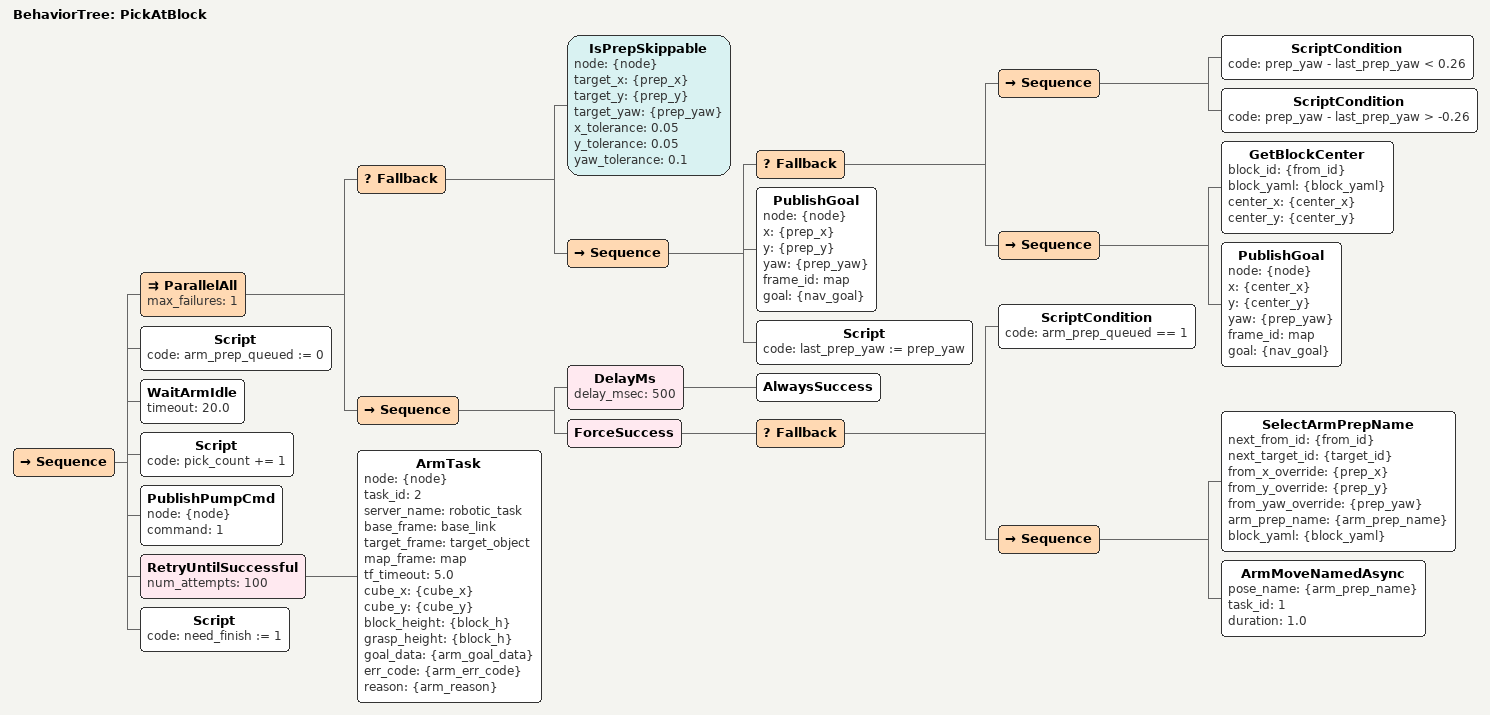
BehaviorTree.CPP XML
<?xml version="1.0"?>
<root BTCPP_format="4">

  <BehaviorTree ID="PickAtBlock">
    <Sequence>
      <ParallelAll max_failures="1">
        <Fallback>
          <IsPrepSkippable node="{node}"
                           target_x="{prep_x}" target_y="{prep_y}" target_yaw="{prep_yaw}"
                           x_tolerance="0.05" y_tolerance="0.05" yaw_tolerance="0.1"/>
          <Sequence>
            <!-- 与上一次 prep_yaw 相差 ≥ 0.26rad (~15°)：先回 from 中心 pivot -->
            <Fallback>
              <Sequence>
                <ScriptCondition code="prep_yaw - last_prep_yaw &lt; 0.26"/>
                <ScriptCondition code="prep_yaw - last_prep_yaw &gt; -0.26"/>
              </Sequence>
              <Sequence>
                <GetBlockCenter block_id="{from_id}" block_yaml="{block_yaml}"
                                center_x="{center_x}" center_y="{center_y}"/>
                <PublishGoal node="{node}"
                             x="{center_x}" y="{center_y}" yaw="{prep_yaw}"
                             frame_id="map" goal="{nav_goal}"/>
              </Sequence>
            </Fallback>
            <PublishGoal node="{node}"
                         x="{prep_x}" y="{prep_y}" yaw="{prep_yaw}"
                         frame_id="map" goal="{nav_goal}"/>
            <Script code="last_prep_yaw := prep_yaw"/>
          </Sequence>
        </Fallback>
        <Sequence>
          <DelayMs delay_msec="500"><AlwaysSuccess/></DelayMs>
          <ForceSuccess>
            <Fallback>
              <ScriptCondition code="arm_prep_queued == 1"/>
              <Sequence>
                <SelectArmPrepName next_from_id="{from_id}"
                                  next_target_id="{target_id}"
                                  from_x_override="{prep_x}"
                                  from_y_override="{prep_y}"
                                  from_yaw_override="{prep_yaw}"
                                  arm_prep_name="{arm_prep_name}"
                                  block_yaml="{block_yaml}"/>
                <ArmMoveNamedAsync pose_name="{arm_prep_name}" task_id="1" duration="1.0"/>
              </Sequence>
            </Fallback>
          </ForceSuccess>
        </Sequence>
      </ParallelAll>
      <Script code="arm_prep_queued := 0"/>

      <!-- 等上一段 MOVE 后台跑的 arm prep 收尾，确保臂到位再发 PICK 的 ArmTask -->
      <WaitArmIdle timeout="20.0"/>

      <!-- 进入 PICK 即自增计数：第一次 -> 1，第二次 -> 2 -->
      <Script code="pick_count += 1"/>

      <!-- ===== 对齐 + 开泵 + 视觉抓取 ===== -->
      <!-- PublishGoal 已移到上一步 MOVE 上完台阶后按 next_step_type==PICK 条件下发 -->
      <PublishPumpCmd node="{node}" command="1"/>
      <RetryUntilSuccessful num_attempts="100">
        <ArmTask node="{node}"
                 task_id="2"
                 server_name="robotic_task"
                 base_frame="base_link"
                 target_frame="target_object"
                 map_frame="map"
                 tf_timeout="5.0"
                 cube_x="{cube_x}"
                 cube_y="{cube_y}"
                 block_height="{block_h}"
                 grasp_height="{block_h}"
                 goal_data="{arm_goal_data}"
                 err_code="{arm_err_code}"
                 reason="{arm_reason}"/>
      </RetryUntilSuccessful>

      <!-- 抓取成功，标记下一个 MOVE 需要做收尾（放块/举着）。
           若 ArmTask 失败，Sequence 在此之前已返回 FAILURE，不会置位。 -->
      <Script code="need_finish := 1"/>
    </Sequence>
  </BehaviorTree>

</root>
